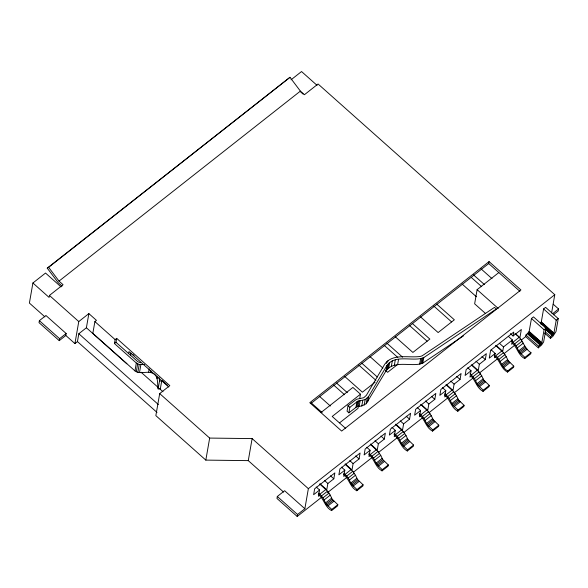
<?xml version="1.0" encoding="UTF-8"?>
<svg xmlns="http://www.w3.org/2000/svg" width="588" height="588" viewBox="0 0 588 588"><rect width="100%" height="100%" fill="white"/><g stroke="black" fill="none" stroke-linecap="round" stroke-linejoin="round"><path stroke-width="0.88" d="M61.034 286.87L45.526 273.06L32.906 282.997L29.4 303.07L44.909 316.873M39.367 320.673L39.021 322.643L59.256 340.65L65.819 335.483L66.157 333.514L45.93 315.506L39.367 320.673L59.594 338.681L59.256 340.65M62.063 286.091L58.124 282.585L47.253 268.157L48.613 267.297L59.02 281.108L63.063 284.71L49.429 295.441L49.091 297.41L32.906 282.997M65.819 335.483L74.919 343.59L78.77 321.555L88.869 313.602L96.454 320.357L94.888 321.592L92.831 333.396L134.961 370.896C140.054 374.725 146.978 370.683 152.586 373.123C158.826 375.681 157.114 383.648 158.128 388.896L160.333 388.852L161.707 380.98L159.502 381.024L158.128 388.896M74.919 343.59L77.447 341.599L78.821 333.734L86.392 327.766L88.869 313.602M144.516 364.575L139.216 364.479L136.328 363.024L114.432 343.532L115.123 339.599L116.689 338.365L169.792 385.64L159.693 393.592L155.849 415.628L205.822 460.11L248.276 460.632L283.607 492.082M114.432 343.532L115.998 342.304L116.689 338.365M128.647 353.557L128.985 351.587L168.763 387M130.448 355.703L130.903 353.087M134.961 370.896L136.328 363.024M136.284 371.792L137.658 363.928M137.842 372.351L139.216 364.479M139.503 372.52L140.87 364.648M148.617 372.329L149.227 368.83M150.646 372.505L150.954 370.756M157.062 378.709L157.363 376.959M205.822 460.11L209.666 438.075L159.693 393.592M248.276 460.632L252.12 438.597L209.666 438.075M297.197 516.462L297.535 514.493L304.863 508.73L284.629 490.723L277.308 496.485L276.963 498.448L297.197 516.462L321.702 497.169M304.863 508.73L308.362 488.665L554.778 294.691L318.064 83.981L304.43 94.712L300.387 91.111L289.987 77.307L47.253 268.157M316.212 487.011L319.585 490.01L318.483 496.309L319.593 495.434C324.223 500.065 325.274 507.312 331.551 510.627L337.615 505.856L337.821 504.673L332.227 499.271L330.25 495.118L327.531 491.171L319.791 484.078M319.585 490.01L313.625 494.706L314.654 488.804L334.851 472.899L333.822 478.801L327.861 483.49L326.766 489.789L320.019 483.784M348.875 412.827L349.838 407.315L357.849 401.185L365.163 399.597L368.647 396.43L386.897 365.545C394.261 354.865 410.123 360.709 420.618 358.57L423.772 357.6L496.294 309.009L494.471 307.384L422.088 355.872L420.354 356.409C409.086 358.246 392.233 352.888 384.574 364.486L366.324 395.371L363.744 397.723L356.526 399.267L348.015 405.698L347.06 411.203L348.875 412.827L356.894 406.69L361.796 405.963L366.214 403.735L385.934 371.057C393.298 360.378 409.16 366.214 419.656 364.075L422.809 363.105L463.601 335.777M331.551 510.627L331.757 509.443L337.821 504.673M341.459 467.137L344.833 470.135L343.73 476.434L344.84 475.56C349.47 480.19 350.522 487.437 356.798 490.752L362.862 485.982L363.068 484.799L357.475 479.396L355.497 475.244L352.778 471.297L345.038 464.204M355.946 407.264L356.909 401.751M356.894 406.69L357.849 401.185M357.989 406.345L358.945 400.832M358.474 405.698L358.011 408.351L339.629 422.823M359.709 398.62L360.481 394.188L352.896 387.433L320.982 412.555M359.165 406.235L360.128 400.722M361.796 405.963L362.759 400.45M344.833 470.135L338.872 474.832L339.901 468.93L360.099 453.025L359.07 458.927L353.109 463.623L352.014 469.915L345.266 463.91M364.2 405.11L365.163 399.597M366.214 403.735L367.177 398.223M367.684 401.935L368.647 396.43M356.798 490.752L357.004 489.569L363.068 484.799M366.706 447.262L370.08 450.261L368.977 456.56L370.087 455.685C374.718 460.316 375.769 467.563 382.046 470.878L388.109 466.108L388.315 464.924L382.722 459.522L380.745 455.369L378.025 451.422L370.286 444.33M386.338 363.443L386.617 361.87M385.934 371.057L386.897 365.545M387.624 362.304L387.896 360.731M386.72 369.896L387.683 364.391M387.668 368.83L388.631 363.318M388.756 367.86L389.719 362.355M391.351 366.265L392.314 360.76M370.08 450.261L364.119 454.958L365.148 449.056L385.346 433.15L384.317 439.052L378.363 443.749L377.261 450.04L370.514 444.036M394.35 365.229L395.312 359.724M397.591 364.803L398.554 359.297M382.046 470.878L382.251 469.694L388.315 464.924M391.953 427.388L395.327 430.394L394.225 436.686L395.342 435.811C399.965 440.441 401.023 447.689 407.3 451.003L413.357 446.233L413.562 445.05L407.969 439.648L405.992 435.495L403.272 431.548L395.533 424.455M395.327 430.394L389.366 435.083L390.395 429.181L410.593 413.276L409.564 419.178L403.611 423.875L402.508 430.166L395.768 424.161M419.656 364.075L420.618 358.57M420.787 363.943L421.75 358.43M421.853 363.612L422.816 358.107M407.3 451.003L407.506 449.82L413.562 445.05M422.809 363.105L423.772 357.6M417.201 407.513L420.574 410.52L419.472 416.811L420.589 415.936C425.212 420.574 426.271 427.814 432.548 431.129L438.604 426.359L438.81 425.175L433.216 419.773L431.239 415.628L428.52 411.673L420.78 404.588M420.574 410.52L414.613 415.209L415.642 409.307L435.84 393.409L434.811 399.311L428.858 404L427.755 410.292L421.015 404.287M432.548 431.129L432.753 429.946L438.81 425.175M442.448 387.639L445.822 390.645L444.726 396.937L445.836 396.062C450.459 400.7 451.518 407.94 457.795 411.255L463.851 406.484L464.057 405.301L458.471 399.899L456.486 395.753L453.767 391.799L446.027 384.714M445.822 390.645L439.861 395.334L440.89 389.432L461.095 373.534L460.059 379.436L454.105 384.126L453.003 390.417L446.263 384.42M498.822 272.567L477.111 289.656L474.641 303.82L485.431 313.426M457.795 411.255L458.001 410.071L464.057 405.301M310.89 403.53L488.709 263.556L489.054 261.594L520.917 289.957L341.657 431.063L309.795 402.699L489.054 261.594M467.695 367.765L471.069 370.771L469.974 377.062L471.084 376.188C475.707 380.826 476.765 388.065 483.042 391.38L489.098 386.61L489.304 385.427L483.718 380.024L481.734 375.879L479.022 371.932L471.275 364.839M471.069 370.771L465.108 375.46L466.144 369.558L486.342 353.66L485.306 359.562L479.352 364.251L478.25 370.543L472.179 365.141M483.042 391.38L483.248 390.197L489.304 385.427M491.171 349.853L495.214 353.462L494.464 357.783L495.574 356.909C500.197 361.546 501.255 368.794 507.532 372.101L513.589 367.331L513.794 366.155L508.208 360.753L506.224 356.6L503.512 352.653L495.765 345.56M508.341 336.343L512.383 339.945L503.497 346.942L502.74 351.264L496 345.266M512.383 339.945L511.626 344.274L512.743 343.399C517.366 348.03 518.425 355.277 524.702 358.584L530.758 353.822L530.964 352.638C523.46 348.081 522.864 338.122 514.956 333.844M510.377 333.609L513.074 336.005L513.758 332.073L490.635 350.279L489.26 358.151L495.214 353.462M507.532 372.101L507.738 370.925L513.794 366.155M525.687 336.601L525.959 335.028L529.09 331.808L531.464 318.476L533.485 316.888L546.127 328.141L543.621 341.937L541.68 344.906L538.329 347.853L525.687 336.601L521.365 340.004M524.702 358.584L524.908 357.408L530.964 352.638M541.71 324.723L540.379 323.54L541.313 321.923L543.584 308.935L545.605 307.348L558.247 318.6L555.983 331.588L552.896 336.307L550.449 338.313L544.459 332.984M538.329 347.853L538.608 346.281L541.739 343.061L544.106 329.736L546.127 328.141M551.581 313.014L554.778 294.691M550.449 338.313L550.728 336.74L553.859 333.521L556.226 320.195L558.247 318.6M553.205 304.194L558.6 308.994L558.255 310.964L553.345 314.83M48.613 267.297L289.987 77.307M291.016 79.821L301.541 71.538L317.05 85.348M59.02 281.108L300.387 91.111M59.594 338.681L66.157 333.514M375.115 382.163L362.392 392.181L344.744 376.474M396.826 365.075L387.639 372.307L385.603 370.491M360.481 394.188L332.205 416.451L345.693 428.454M513.074 336.005L521.35 329.493L519.91 337.755L515.191 333.55M318.453 493.053L319.798 494.251L325.862 489.481M343.701 473.178L345.046 474.376L351.109 469.606M368.948 453.304L370.3 454.502L376.357 449.732M394.195 433.43L395.548 434.628L401.604 429.865M419.442 413.555L420.795 414.76L426.851 409.99M444.69 393.681L446.042 394.886L452.099 390.116M469.937 373.806L471.289 375.012L477.346 370.242M501.836 350.962L495.78 355.733C500.866 360.047 501.41 367.647 507.738 370.925M511.597 341.018L512.949 342.216L519.006 337.446M552.61 313.713L558.6 308.994M319.798 494.251L321.474 495.941L327.531 491.171M345.046 474.376L346.722 476.067L352.778 471.297M370.3 454.502L371.969 456.192L378.025 451.422M395.548 434.628L397.216 436.318L403.272 431.548M420.795 414.76L422.463 416.444L428.52 411.673M446.042 394.886L447.711 396.569L453.767 391.799M471.289 375.012L472.958 376.695L479.022 371.932M497.448 357.423L503.512 352.653M512.949 342.216L514.618 343.906L520.674 339.136M327.472 492.626L346.927 477.309M353.417 472.201L372.16 457.449M378.643 452.348L397.385 437.597M403.875 432.489L422.61 417.737M429.1 412.629L447.843 397.878M454.326 392.769L473.068 378.018M479.558 372.91L497.573 358.731M504.063 353.623L514.875 345.112M331.757 509.443L326.171 504.041L322.966 497.867L329.03 493.097M357.004 489.569L351.418 484.167L348.214 477.993L354.277 473.222M382.251 469.694L376.665 464.292L373.468 458.118L379.525 453.348M407.506 449.82L401.913 444.418L398.715 438.244L404.772 433.474M432.753 429.946L427.16 424.543L423.963 418.369L430.019 413.599M458.001 410.071L452.407 404.669L449.21 398.495L455.266 393.725M483.248 390.197L477.654 384.795L474.457 378.621L480.514 373.85M498.947 359.341L505.004 354.571M524.908 357.408L519.314 352.006L516.117 345.832L522.173 341.062M324.186 499.888L330.25 495.118M349.434 480.014L355.497 475.244M374.688 460.139L380.745 455.369M399.936 440.265L405.992 435.495M425.183 420.391L431.239 415.628M450.43 400.524L456.486 395.753M475.677 380.649L481.734 375.879M500.168 361.37L506.224 356.6M517.337 347.853L523.394 343.083M325.509 502.953L331.573 498.183M350.757 483.079L356.82 478.309M376.011 463.204L382.068 458.434M401.259 443.33L407.315 438.56M426.506 423.456L432.562 418.685M451.753 403.581L457.809 398.811M477 383.707L483.057 378.937M501.49 364.428L507.547 359.658M518.66 350.918L524.716 346.148M326.171 504.041L332.227 499.271M351.418 484.167L357.475 479.396M376.665 464.292L382.722 459.522M401.913 444.418L407.969 439.648M427.16 424.543L433.216 419.773M452.407 404.669L458.471 399.899M477.654 384.795L483.718 380.024M502.145 365.523L508.208 360.753M519.314 352.006L525.371 347.236M326.972 505.077L333.036 500.307M352.227 485.203L358.283 480.433M377.474 465.329L383.53 460.558M402.721 445.454L408.778 440.684M427.968 425.58L434.025 420.81M453.216 405.705L459.272 400.935M478.463 385.831L484.519 381.061M502.953 366.552L509.01 361.782M520.123 353.043L526.179 348.272M327.876 505.989L333.933 501.219M353.123 486.114L359.18 481.344M378.371 466.24L384.427 461.47M403.618 446.365L409.674 441.595M428.865 426.491L434.929 421.721M454.112 406.617L460.176 401.847M479.36 386.742L485.423 381.972M503.85 367.463L509.914 362.693M521.019 353.947L527.083 349.184M140.679 362.789L137.893 361.796L115.998 342.304M300.38 91.684L303.077 94.08M543.584 308.935L556.226 320.195M488.709 263.556L519.895 291.317M541.313 321.923L553.962 333.175M541.21 322.268L553.859 333.521M481.043 268.87L492.016 278.639M541.011 322.672L553.653 333.925M540.725 323.106L553.374 334.359M545.039 327.685L553.029 334.793M545.987 329.28L552.639 335.204M545.583 329.625L552.242 335.55M531.464 318.476L544.106 329.736M545.399 332.007L550.728 336.74M473.487 274.846L484.453 284.607M471.414 277.543L481.697 286.701M529.2 331.463L541.842 342.716M529.09 331.808L541.739 343.061M528.891 332.213L541.533 343.466M528.605 332.646L541.254 343.899M528.259 333.08L540.909 344.333M527.877 333.484L540.519 344.744M527.48 333.837L540.122 345.09M477.111 289.656L498.183 308.413M525.959 335.028L538.608 346.281M462.146 284.063L476.398 296.749M499.455 343.341L503.497 346.942M436.7 304.099L454.34 319.798L438.134 332.558L420.493 316.858M494.221 355.711L495.574 356.909M433.878 306.127L451.606 321.915M481.94 356.556L485.306 359.562M475.979 361.245L479.352 364.251M412.21 323.371L429.85 339.078L412.886 352.433L395.239 336.733M409.388 325.407L427.116 341.194M456.692 376.43L460.059 379.436M450.731 381.12L454.105 384.126M386.963 343.245L402.567 357.136M444.484 394.864L445.836 396.062M384.14 345.281L397.775 357.423M431.445 396.305L434.811 399.311M425.484 400.994L428.858 404M369.992 356.6L382.884 368.081M361.716 363.119L377.32 377.011M419.237 414.738L420.589 415.936M358.893 365.155L375.938 380.333M406.19 416.179L409.564 419.178M400.237 420.868L403.611 423.875M336.468 382.994L347.324 392.659M393.989 434.613L395.342 435.811M333.646 385.03L344.553 394.739M348.015 405.698L349.838 407.315M380.943 436.053L384.317 439.052M374.99 440.743L378.363 443.749M319.497 396.349L330.353 406.014M311.221 402.868L322.077 412.533M368.742 454.487L370.087 455.685M355.696 455.928L359.07 458.927M349.742 460.617L353.109 463.623M343.495 474.362L344.84 475.56M330.449 475.802L333.822 478.801M324.495 480.492L327.861 483.49M318.248 494.236L319.593 495.434M252.12 438.597L308.362 488.665M132.69 354.314L134.057 355.527M162.097 380.487L167.565 385.36M94.888 321.592L115.123 339.599M141.039 372.182L158.187 387.441M159.561 388.661L162.986 391.718M277.308 496.485L297.535 514.493M86.392 327.766L126.861 363.788M49.429 295.441L78.77 321.555M78.821 333.734L158.378 404.551M77.447 341.599L157.003 412.416M514.618 343.906L516.117 345.832M472.958 376.695L474.457 378.621M447.711 396.569L449.21 398.495M422.463 416.444L423.963 418.369M397.216 436.318L398.715 438.244M371.969 456.192L373.468 458.118M346.722 476.067L348.214 477.993M321.474 495.941L322.966 497.867M159.142 377.628L159.502 381.024"/></g></svg>
